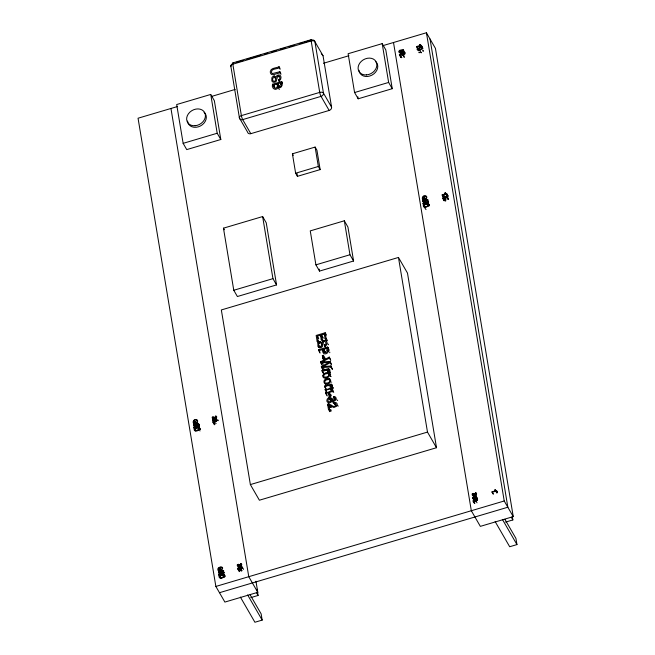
<?xml version="1.0" encoding="UTF-8"?>
<svg xmlns="http://www.w3.org/2000/svg" width="655" height="655" viewBox="0 0 655 655"><rect width="100%" height="100%" fill="white"/><g stroke="black" fill="none" stroke-linecap="round" stroke-linejoin="round"><path stroke-width="0.98" d="M216.723 421.075L215.823 419.511C218.86 418.078 215.904 424.022 213.735 420.559A2.301 1.842 -30 0 0 213.235 420.354L214.897 424.596M335.442 405.887L334.091 402.522L335.442 404.872M216.363 418.046L215.462 416.482C217.304 414.902 216.952 419.225 215.348 418.308C212.04 421.959 210.591 413.231 214.619 418.93M241.392 565.65L240.483 564.086C242.26 562.489 242.096 566.821 240.344 565.912C236.84 569.58 235.89 560.729 239.648 566.542M334.721 399.837L333.37 397.495C333.501 394.818 337.497 397.814 335.851 399.673C335.237 400.925 333.329 401.752 332.216 400.655C331.929 402.031 329.514 403.546 327.885 402.448C324.716 400.86 329.58 394.564 330.333 400.049M476.185 494.803L475.342 493.256C477.069 491.512 477.012 496.04 475.072 495.041C471.387 499.012 470.994 488.892 474.949 496.482M477.184 500.494L476.283 498.938C478.961 497.792 476.627 502 475.677 500.739M325.617 384.944L325.838 386.106M399.992 50.672A1.064 0.852 -30 0 0 399.534 52.081A1.064 0.852 -30 0 0 401.122 51.909A1.064 0.852 -30 0 0 400.868 50.574L400.885 50.099L403.267 49.78L405.109 53.145M333.264 403.161L333.223 402.653M214.029 420.821L214.889 422.229M328.671 403.161L328.769 404.422M418.913 52.064L418.963 52.695M281.519 81.564C283.615 83.93 281.282 89.465 278.08 87.303C276.541 91.504 271.137 88.72 272.488 84.241L281.519 81.564L282.42 83.128M332.134 390.969L332.2 389.807A2.35 1.875 -30 0 0 331.463 388.824L330.775 388.562L332.126 390.904L331.373 391.846L325.838 393.639L325.682 392.697C326.149 392.705 333.305 391.477 330.587 389.176M332.191 390.798L332.314 389.438M214.512 420.837L214.512 421.296M199.456 424.858L199.169 425.398M319.55 346.822L319.706 346.43A3.021 2.415 -30 0 1 320.025 345.881M282.551 82.153L282.469 82.325A2.554 2.047 -30 0 1 282.035 82.939M324.192 345.029L324.446 344.62M215.823 419.003C216.789 422.5 217.55 418.856 215.872 419.495M220.44 571.471L221.718 570.538M324.331 349.467L324.127 349.77A2.276 1.818 -30 0 1 323.889 350.032M322.637 341.492L322.383 341.902A3.308 2.645 -30 0 0 322.154 342.508L321.425 346.053A1.228 0.982 -30 0 1 320.786 346.577A1.433 1.146 -30 0 1 319.501 346.552L319.157 346.266M474.973 503.13C471.592 500.133 475.505 501.583 475.702 499.593A0.901 0.721 -30 0 0 476.504 500.379A0.901 0.721 -30 0 0 477.356 499.38A0.901 0.721 -30 0 0 476.283 498.93M216.74 420.575L215.855 420.977L214.431 420.354M195.624 424.096L196.852 423.318M425.251 207.422L423.065 203.345L426.225 200.283L429.467 205.654M424.989 204.638L424.088 203.075L427.158 199.497L422.647 200.831L424.08 203.664M195.649 430.425L193.913 427.134L197.073 424.08L198.424 426.421M194.928 427.461L193.495 424.628L198.006 423.286L194.936 426.863L198.432 425.832L200.233 428.959M221.038 578.406L218.844 574.329L222.012 571.266L223.363 573.616M220.776 575.622L219.867 574.058L222.946 570.48L218.434 571.815L219.417 573.87M220.407 570.718C228.218 564.978 212.466 566.182 219.834 572.445M424.964 200.102L426.086 199.505M195.534 423.474C197.532 423.171 198.858 419.97 196.213 419.519C192.84 418.463 191.612 425.3 195.665 423.195L195.395 421.566L194.879 421.722L195.968 424.415M427.044 206.21C424.899 208.298 422.082 204.082 426.02 209.592M197.941 429.967L195.485 430.589L194.748 428.869L198.219 427.838L200.021 430.965M222.872 577.153L220.391 577.767L219.679 576.056L223.159 575.024L224.509 577.374M424.743 199.636C426.814 199.374 427.936 196.017 425.283 195.722C421.918 194.723 420.829 201.527 424.825 199.407L424.555 197.777L424.031 197.925L425.12 200.618M400.811 57.329L399.378 54.545L402.489 52.506L403.84 54.856M473.598 499.609L472.615 497.603L475.726 495.565L477.61 499.192L477.143 499.487M402.489 52.506L402.571 53.006L400.074 54.562L401.875 57.689M475.808 496.064L473.344 497.62L476.07 497.636L477.421 499.986M221.75 569.932L221.316 569.629A1.621 1.294 -30 0 0 220.948 567.23C217.82 567.164 218.107 570.292 220.039 571.864M323.251 364.295L321.9 361.953L329.964 361.462L330.169 362.69L325.772 365.154A25.782 20.616 -30 0 1 322.686 366.702L324.487 369.821M328.04 362.878L321.343 366.587L322.858 369.919M473.311 497.62L475.448 501.386M328.139 362.821L328.974 362.371M322.08 365.212L320.549 361.83L329.244 357.106L330.595 359.456M329.244 357.106L329.416 358.154L321.9 361.953M419.961 44.548L419.429 44.712A3.627 2.898 -30 0 0 420.256 45.457L421.738 48.052A1.539 1.228 -30 0 1 421.206 49.338A1.818 1.457 -30 0 1 420.78 49.633L419.97 49.96A7.483 5.985 -30 0 1 419.356 50.14L418.496 50.271A2.276 1.818 -30 0 1 418.103 50.255L417.874 50.206A1.49 1.195 -30 0 1 417.153 49.567L417.112 48.937A1.187 0.95 -30 0 1 417.587 48.208C418.037 47.799 416.957 50.64 419.356 49.657M328.982 397.7C329.129 398.649 326.231 401.671 329.465 401.752C332.003 401.867 330.726 398.723 332.208 398.813L333.108 400.377M474.58 503.466C471.223 501.141 474.785 497.489 473.598 500.756M328.663 383.625C324.7 386.679 321.499 379.99 326.411 378.901A6.337 5.068 -30 0 1 327.254 378.656L328.589 378.533A2.8 2.235 -30 0 1 329.735 378.901M279.644 82.317L278.522 79.787L279.374 79.28A1.613 1.294 -30 0 0 279.783 78.731L279.816 76.987L278.915 76.021A1.195 0.95 -30 0 0 278.391 76.013L278.015 76.136A1.073 0.86 -30 0 0 277.564 76.496L276.279 81.195A2.276 1.818 -30 0 1 275.329 81.957L275.165 82.031A2.767 2.211 -30 0 1 274.633 82.203A2.563 2.055 -30 0 1 273.741 82.268A2.882 2.301 -30 0 1 273.225 82.162A2.677 2.137 -30 0 1 272.758 81.949L272.357 81.621A3.914 3.128 -30 0 1 271.85 80.868L271.858 77.863A3.021 2.415 -30 0 1 272.619 76.823A3.283 2.62 -30 0 1 273.765 76.078L274.208 75.906L275.108 77.47M325.691 347.756L324.569 345.234L325.42 344.726A1.613 1.294 -30 0 0 325.83 344.178L325.854 342.434L324.962 341.468A1.195 0.95 -30 0 0 324.43 341.46L324.061 341.582A1.073 0.86 -30 0 0 323.603 341.935L322.325 346.642A2.276 1.818 -30 0 1 321.368 347.404L321.204 347.477A2.767 2.211 -30 0 1 320.672 347.649A2.563 2.055 -30 0 1 318.87 347.412M274.208 75.906L274.42 76.856L272.791 78.346A3.275 2.62 -30 0 0 272.627 79.271L272.644 79.599A4.429 3.537 -30 0 0 272.726 80.041L272.808 80.295A2.89 2.309 -30 0 0 273.119 80.819L273.446 81.097A1.449 1.154 -30 0 0 273.724 81.22A1.433 1.146 -30 0 0 274.748 81.138A1.228 0.982 -30 0 0 275.378 80.614L276.107 77.061A3.308 2.645 -30 0 1 276.344 76.463L276.598 76.045A2.186 1.744 -30 0 1 277.843 75.145A2.456 1.965 -30 0 1 279.169 75.014L279.333 75.047A2.342 1.875 -30 0 1 279.922 75.3L280.397 75.743A4.233 3.381 -30 0 1 280.807 76.512L280.905 76.872A6.018 4.806 -30 0 1 280.995 77.486L280.668 79.198A2.554 2.047 -30 0 1 280.094 79.951A2.817 2.252 -30 0 1 279.12 80.606L278.743 80.753M318.797 347.396L318.395 347.068A3.914 3.128 -30 0 1 317.896 346.315L317.896 343.302A3.021 2.415 -30 0 1 318.666 342.27A3.283 2.62 -30 0 1 319.804 341.525C321.597 341.91 319.059 342.745 318.838 343.793A3.275 2.62 -30 0 0 318.666 344.718L318.682 345.038A4.429 3.537 -30 0 0 318.764 345.48L318.854 345.742M324.782 346.2L325.167 346.053A2.817 2.252 -30 0 0 326.141 345.398A2.554 2.047 -30 0 0 326.706 344.645L327.033 342.933A6.018 4.806 -30 0 0 326.951 342.319L326.853 341.959A4.233 3.381 -30 0 0 326.444 341.19L325.969 340.739A2.342 1.875 -30 0 0 325.379 340.485L325.216 340.461A2.456 1.965 -30 0 0 323.881 340.592A2.186 1.744 -30 0 0 322.637 341.492M196.737 422.802L196.385 422.442A1.621 1.294 -30 0 0 196.009 420.035C192.914 419.912 193.159 423.097 195.108 424.669M232.91 62.872L311.248 39.652M236.275 62.454L243.128 60.424M247.05 59.261L251.946 57.812M253.903 57.231L260.755 55.2M264.677 54.038L267.608 53.17M271.53 52.007L276.426 50.558M280.34 49.395L285.236 47.946M289.158 46.783L294.054 45.334M299.924 43.59L302.864 42.722M304.821 42.141L311.682 40.111A3.005 2.407 -30 0 1 314.916 41.691L323.038 55.757L331.586 107.183A3.005 2.407 -30 0 1 329.154 110.449L250.808 133.669A3.005 2.407 -30 0 1 247.565 132.081L239.443 118.015L230.904 66.597A3.005 2.407 -30 0 1 232.828 63.519M279.955 68.267L279.046 66.712C276.852 68.202 270.777 67.539 270.31 71.46C270.13 72.91 270.974 74.719 272.627 74.686A7.009 5.6 -30 0 0 274.83 74.277L280.053 72.762L280.962 74.326M280.119 69.291L279.218 67.727C277.794 69.266 271.096 68.276 271.44 72.066A5.281 4.225 -30 0 0 271.498 72.337L271.931 73.221A1.637 1.31 -30 0 0 272.308 73.491M280.79 73.311L279.89 71.747L272.488 73.556M210.746 94.443L176.686 104.538L183.138 143.347L186.74 149.602L220.809 139.507L214.357 100.698L210.746 94.443L217.198 133.252L220.809 139.507M382.192 43.631L348.124 53.726L354.576 92.535L358.187 98.79L392.247 88.695L385.795 49.886L382.192 43.631L388.636 82.44L392.247 88.695M177.284 106.593L138.049 118.219L215.863 586.446L224.886 602.076L257.792 592.325L255.949 581.222M211.614 96.416L235.153 89.44M323.439 63.273L348.943 55.716M383.273 45.539L426.43 32.75L504.227 500.985L513.25 516.607L480.344 526.366L471.322 510.736L393.508 42.51M278.596 76.856L279.579 76.569M276.819 84.028C278.735 85.87 275.878 90.03 274.175 87.549A4.397 3.512 -30 0 1 274.068 87.099L273.7 84.954L276.819 84.028L278.621 87.156M278.383 86.337A5.24 4.192 -30 0 1 278.162 85.379L277.859 83.717L280.651 82.89L281.552 84.454M274.298 87.369L274.863 87.205M278.809 86.034L279.374 85.862M419.446 49.854L418.594 50.108L416.711 46.505L420.256 45.457M416.793 46.98L421.337 45.629L422.688 47.979M402.915 52.809L401.564 50.468L402.784 50.32L403.038 51.86L403.586 51.696L403.267 49.78M416.711 46.505L418.52 49.633L419.626 49.305M422.287 49.01L422.852 48.838M183.138 143.347L217.198 133.252M354.576 92.535L388.636 82.44M292.408 153.81L315.12 147.08L316.922 150.2L320.148 169.604L297.435 176.334L295.634 173.215L292.408 153.81L293.309 155.374M295.634 173.215L318.338 166.485L320.148 169.604M223.461 228.169L262.63 216.559L266.241 222.815L276.557 284.909L237.388 296.519L233.778 290.263L223.461 228.169L224.362 229.733M344.325 220.792L310.257 230.887L315.906 264.841L319.517 271.096L353.577 261.001L347.928 227.039L344.325 220.792L349.966 254.746L353.577 261.001M426.053 198.964L425.537 198.653A1.621 1.294 -30 0 0 425.16 196.246C422.631 195.747 421.632 200.07 424.219 199.063M445.777 194.592L444.876 193.028L445.416 192.873L446.767 195.215M443.599 197.646L442.166 194.83L445.703 193.782L447.218 196.001A2.947 2.358 -30 0 0 447.39 196.132M442.24 195.296L446.784 193.954L448.135 196.295M422.729 201.322L426.225 200.283M445.113 200.053L443.484 196.041L447.226 196.778L448.577 199.12M424.088 203.075L427.584 202.043L429.393 205.162M444.131 200.848L442.698 198.031L443.762 197.712M446.292 196.958L444.082 196.353L444.286 197.556L446.292 196.958L447.643 199.308M423.155 203.869L427.666 202.526L427.584 202.043M444.63 197.753L445.072 197.622M442.772 198.498L443.844 198.187L445.195 200.528M445.801 200.897L444.36 198.031L447.291 197.163L448.642 199.505M444.614 198.26L445.187 198.088M427.805 203.386C430.269 206.906 422.491 209.494 423.294 204.72L427.805 203.386L429.164 205.727M443.844 198.187L444.45 198.547M428.722 206.391L427.371 204.049L423.9 205.072L424.219 206.472M445.809 199.014L445.294 199.169L443.484 196.041M315.906 264.841L349.966 254.746M233.778 290.263L272.947 278.653L276.557 284.909M398.461 257.448L221.341 309.946L250.366 484.585L259.388 500.215L436.508 447.717L407.484 273.078L398.461 257.448L427.486 432.087L436.508 447.717M326.55 335.114L325.191 332.765L316.168 335.442L317.118 341.19L318.477 343.531M319.517 343.22L318.158 340.878L317.372 336.154L320.491 335.229L321.4 336.793M323.144 340.739L322.244 339.175L321.531 334.918L324.323 334.091L325.224 335.655M320.491 335.229L321.204 339.486L322.244 339.175M324.323 334.091L325.077 338.643L326.116 338.332L327.475 340.674M317.118 341.19L318.158 340.878M320.066 353.094L318.543 349.729L327.565 347.052L328.925 349.402M318.707 350.744L322.432 349.647L323.783 351.989M324.528 352.636A1.359 1.089 -30 0 1 324.233 352.415L324.135 352.284A4.061 3.242 -30 0 1 323.816 351.326L323.472 349.336L326.698 348.378L327.041 350.433M324.299 351.686L325.42 351.35M328.245 350.515L329.375 350.179M324.168 360.848L322.809 358.506L322.334 355.599L323.365 355.288L325.175 358.416L324.135 358.727M322.809 358.506L323.848 358.195L324.757 359.759M323.505 373.792L321.99 370.501L328.556 368.552L329.915 370.894M330.505 372.531L328.704 369.404L327.664 369.707L328.573 371.27M322.154 371.442L325.568 370.435M194.207 423.105L195.067 422.852M326.092 389.365L324.585 386.082L331.152 384.133L332.503 386.475M193.577 425.111L197.073 424.08M332.355 388.325L333.092 388.104L331.291 384.976L330.308 385.271L331.659 387.613M324.741 387.023C330.759 382.643 333.616 389.676 325.134 389.389L326.64 392.681M194.003 427.658L198.514 426.323L200.315 429.443M212.973 419.806A1.064 0.852 -30 0 0 212.58 419.871L212.998 422.409L213.546 422.246M332.134 387.498L332.543 387.383M198.653 427.175C201.134 430.712 193.323 433.274 194.142 428.509L198.653 427.175L200.004 429.516M325.289 390.339L329.064 389.217A2.325 1.859 -30 0 1 330.619 389.111M330.529 399.141L329.178 396.799L328.695 393.892L329.735 393.589L331.086 395.931M330.3 394.99L331.07 394.76M330.439 395.931L331.004 395.767M329.178 396.799L330.218 396.488L331.569 398.838M328.401 404.135A2.137 1.711 -30 0 0 327.606 404.258L328.45 409.35L329.547 409.023L330.898 411.365M250.366 484.585L427.486 432.087M220.907 571.602L219.81 568.908L220.334 568.761L221.685 571.103M219.138 570.3L219.998 570.047M218.926 570.882L220.604 570.39L220.334 568.761M495.647 491.594L494.746 490.038L495.286 489.875M218.508 572.306L222.012 571.266M493.018 493.862L492.036 491.831L495.573 490.783L496.924 493.125M492.118 492.306L496.654 490.955L497.554 492.519M219.867 574.058L223.363 573.027L225.173 576.146M218.934 574.853L223.445 573.51L224.804 575.851M223.592 574.361C226.073 577.882 218.271 580.486 219.073 575.704L223.592 574.361L224.943 576.711M215.863 586.446L504.244 500.977M219.474 592.701L507.854 507.224L430.04 39.005M250.816 597.606L258.078 595.452L257.047 589.246M505.594 522.092L512.857 519.939L512.267 516.394M250.112 594.789L261.14 613.891L262.172 620.097L254.91 622.25L240.369 597.073M504.89 519.276L515.919 538.377L516.951 544.583L509.688 546.737L495.147 521.56M334.083 403.546C337.481 402.465 336.097 407.975 333.305 406.288A17.767 14.205 -30 0 1 331.332 405.208M213.268 416.588C211.663 418.823 214.529 418.946 214.881 417.145L216.682 420.273M333.264 402.08L333.698 401.998M473.147 493.354C471.551 495.589 474.261 495.761 474.76 493.911L477.077 497.915M238.289 564.192C236.75 566.51 239.517 566.526 239.91 564.749L240.811 566.313M333.37 397.495C336.212 396.709 335.155 401.286 332.83 399.992M325.83 377.198L325.322 377.239A2.063 1.654 -30 0 1 324.602 377.124A1.949 1.556 -30 0 1 324.2 374.766M326.82 383.183L326.313 383.224A2.063 1.654 -30 0 1 325.592 383.11A1.949 1.556 -30 0 1 325.199 380.752M275.354 76.676L274.298 76.676M403.881 53.063L405.077 52.908M322.686 366.694L330.718 365.981L332.519 369.109M326.829 373.571L326.96 373.563A2.202 1.76 -30 0 1 327.819 373.637A1.957 1.564 -30 0 1 328.302 376.027M327.827 379.556L327.95 379.548A2.202 1.76 -30 0 1 328.818 379.622A1.957 1.564 -30 0 1 329.293 382.004A3.504 2.8 -30 0 1 326.837 383.085M328.81 362.387L320.721 362.87M329.137 369.395L329.891 369.338M321.507 367.57L330.881 367.005L332.241 369.354M328.589 370.378L329.76 370.312M400.074 54.562L402.833 54.578L404.184 56.928M475.219 500.748L474.449 501.566L473.229 501.116M326.845 370.05A1.466 1.171 -30 0 1 327.762 371.622L328.843 371.647L330.652 374.775M399.452 54.987L402.915 55.069L404.266 57.411M472.689 498.046L476.152 498.127L477.503 500.469M475.145 501.181L476.226 501.206M332.576 391.682L333.272 391.952A2.35 1.875 -30 0 1 333.747 392.37M336.858 399.804L337.677 400.541M321.269 53.563L323.038 55.757M327.77 343.867L328.245 344.317A4.233 3.381 -30 0 1 328.515 344.751M419.577 52.728L419.364 52.244M426.413 32.758L435.436 48.38L513.25 516.607M420.011 44.524A2.947 2.358 -30 0 0 421.271 45.351L422.639 47.668M419.429 44.712L420.33 46.276M421.263 52.744L419.462 49.616A1.359 1.089 -30 0 1 418.709 48.642A1.285 1.032 -30 0 1 418.84 48.175A1.498 1.195 -30 0 1 419.085 47.84A1.416 1.13 -30 0 1 419.421 47.561L420.641 47.201A1.539 1.228 -30 0 1 421.361 47.43M418.046 47.954L419.397 50.296M418.177 48.388L419.077 49.952M402.784 50.32L404.937 54.038M403.038 51.86L404.397 54.201M400.885 50.099L402.235 52.441M402.571 53.006L403.922 55.356M400.876 50.566L402.227 52.908M401.261 52.637L399.91 50.296L400.95 52.343M399.378 54.545L401.188 57.673M445.457 192.84A2.947 2.358 -30 0 0 446.718 193.675L448.085 195.992M444.008 195.886L444.909 197.45M444.082 196.353L445.891 199.48M444.286 197.556L445.637 199.898M444.36 198.031L445.711 200.373M442.166 194.83L443.517 197.171M443.926 198.702L445.285 201.044M442.698 198.031L444.049 200.373M427.158 199.497L428.517 201.838M427.248 200.021L428.599 202.362M425.537 198.653L426.438 200.209M424.555 197.777L425.906 200.119M424.031 197.925L425.382 200.274M423.359 199.316L424.26 200.88M422.647 200.831L423.998 203.181M423.065 203.345L424.956 206.988M423.294 204.72L424.645 207.062M331.586 107.183L323.464 93.116L314.916 41.691A3.005 1.728 -9.4 0 0 311.182 40.97L232.836 64.19A3.005 1.728 -9.4 0 0 230.904 66.597M329.154 110.449L321.032 96.383A3.005 0.516 73.5 0 1 319.722 92.396L311.182 40.97A3.005 0.516 73.5 0 1 311.682 40.111M278.522 79.787L279.431 81.351M274.42 76.856L275.321 78.42M277.859 83.717L279.21 86.067M277.974 87.197L279.333 89.538M273.7 84.954L274.601 86.517M272.488 84.241L273.847 86.583M495.327 489.842A2.947 2.358 -30 0 0 496.588 490.677L497.505 492.216M511.35 517.335L512.857 519.939M492.036 491.831L493.387 494.173M502.418 519.407L516.951 544.583M475.342 492.757L476.25 494.32M474.269 494.026L475.612 496.351M475.702 499.593L476.611 501.157M475.202 499.683L477.012 502.811M474.253 499.487L475.153 501.05M472.615 497.603L473.524 499.167M250.808 133.669L242.686 119.603A3.005 0.516 73.5 0 1 241.384 115.616L232.836 64.19A3.005 0.516 73.5 0 1 233.254 63.199M325.077 338.643L326.436 340.985M321.531 334.918L323.341 338.046M321.204 339.486L322.555 341.828M324.569 345.234L325.92 347.584M317.372 336.154L318.731 338.496M320.246 341.353L322.055 344.481M320.467 342.295L321.818 344.645M329.416 358.154L330.767 360.496M323.472 349.336L325.273 352.464M329.964 361.462L331.315 363.803M330.169 362.69L331.52 365.031M322.334 355.599L323.685 357.941M318.543 349.729L319.894 352.071M327.77 371.622L329.121 373.972M320.549 361.83L321.908 364.172M321.343 366.587L322.694 368.937M321.99 370.501L323.349 372.842M333.379 396.504L334.73 398.846M324.585 386.082L325.936 388.423M328.695 393.892L330.046 396.242M332.118 400.549L333.477 402.899M325.134 389.389L326.485 391.739M329.301 398.6L330.66 400.942M325.682 392.697L327.033 395.039M325.838 393.639L327.189 395.98M334.091 402.448A3.226 2.579 -30 0 1 336.866 403.374A3.226 2.579 -30 0 1 336.711 406.215L333.862 407.508L329.923 405.65A4.601 3.684 -30 0 0 328.925 405.232L330.267 407.59M327.606 404.258L329.457 407.705M328.45 409.35L329.801 411.692M215.462 415.99L216.363 417.554M214.398 417.284L216.183 420.363M213.235 420.363L214.586 422.704M212.58 419.871L214.381 422.991M212.998 422.409L214.357 424.759M198.006 423.286L199.366 425.627M198.097 423.81L199.447 426.151M196.385 422.442L197.507 424.415M195.395 421.566L196.754 423.908M194.879 421.722L196.23 424.063M193.495 424.628L195.837 428.427M193.913 427.134L195.714 430.261M194.142 428.509L195.493 430.859M257.792 592.325L248.769 576.695L170.955 108.468M240.491 563.595L241.392 565.159M242.203 567.017L243.562 569.359M256.572 592.849L258.078 595.452M239.419 564.864L240.762 567.189M240.197 567.533L241.998 570.652M241.728 570.955L240.377 568.606A1.425 1.138 -30 0 1 238.453 569.523A1.425 1.138 -30 0 1 238.174 567.754A1.425 1.138 -30 0 1 240.262 567.476M238.322 568.974L239.673 571.324M237.929 569.301L239.28 571.651M247.639 594.92L262.172 620.097M222.946 570.48L224.297 572.822M223.027 571.004L223.936 572.568M221.316 569.629L222.446 571.61M219.81 568.908L221.169 571.258M218.434 571.815L219.335 573.379M218.844 574.329L220.735 577.972M219.073 575.704L220.432 578.046M418.52 49.633L418.594 50.108M402.833 54.578L402.915 55.069M427.371 204.049L427.51 204.851A2.014 1.613 -30 0 1 427.273 206.243M476.07 497.636L476.152 498.127M357.859 96.801L358.187 98.79M315.12 147.08L318.338 166.485M319.181 269.099L319.517 271.096M329.678 351.997L329.793 352.717M325.191 332.765L326.116 338.332M327.565 347.052L328.081 350.147A8.531 6.82 -30 0 1 328.171 351.154M330.718 365.981L330.881 367.005M332.977 387.416L333.067 387.948M296.952 173.428L297.435 176.334M279.046 66.712L279.218 67.727M279.89 71.747L280.053 72.762M328.556 368.552L328.704 369.404M331.152 384.133L331.291 384.976M280.651 82.89L280.905 84.43M322.432 349.647L322.989 352.521L323.922 353.643A2.808 2.243 -30 0 0 326.706 353.43A2.808 2.243 -30 0 0 328.27 351.137M323.365 355.288L323.848 358.195M329.735 393.589L330.218 396.488M330.955 409.793L331.111 410.734M329.776 409.612L329.989 410.881M328.916 405.248L329.547 409.023M262.63 216.559L272.947 278.653M223.363 573.027L223.445 573.51M198.432 425.832L198.514 426.323M223.159 575.024L223.29 575.835A2.014 1.613 -30 0 1 223.052 577.227M198.219 427.838L198.35 428.648A2.014 1.613 -30 0 1 198.113 430.032M375.503 61.464A9.858 7.885 -30 0 1 371.966 75.112A9.858 7.885 -30 0 1 359.005 70.265M204.057 112.275A9.858 7.885 -30 0 1 200.528 125.924A9.858 7.885 -30 0 1 187.559 121.077M337.063 405.543A3.226 2.579 -30 0 1 338.308 406.1M329.408 407.385A2.137 1.711 -30 0 1 330.21 407.263M330.267 407.123A8.425 6.738 -30 0 1 331.446 407.492M328.466 404.004A8.425 6.738 -30 0 1 331.233 405.298M332.765 399.951A2.456 1.965 -30 0 1 332.224 398.969M333.42 390.683A2.276 1.818 -30 0 1 332.666 391.772M332.298 388.603A2.276 1.818 -30 0 1 333.002 388.964M330.251 385.435A2.276 1.818 -30 0 1 331.684 386.679A2.276 1.818 -30 0 1 330.857 388.644M332.347 384.747A3.267 2.612 -30 0 1 331.455 386.106M331.512 382.053A3.267 2.612 -30 0 1 331.7 382.192M329.702 378.934A3.267 2.612 -30 0 1 328.679 383.666M325.15 380.702A3.562 2.849 -30 0 1 327.803 379.663M329.883 375.749A2.8 2.235 -30 0 1 330.538 376.044M330.513 376.068A3.267 2.612 -30 0 1 331.102 376.625M324.151 374.717A3.562 2.849 -30 0 1 326.812 373.677M328.36 376.085A3.504 2.8 -30 0 1 325.846 377.1M329.964 372.941A3.177 2.538 -30 0 1 330.226 373.014M327.656 369.748A3.177 2.538 -30 0 1 328.744 370.026M328.802 370.01A1.899 1.523 -30 0 1 328.769 371.622M325.568 370.435A4.61 3.693 -30 0 1 326.804 370.206M324.593 352.554A1.662 1.326 -30 0 0 327.115 351.326A6.075 4.855 -30 0 0 327.025 350.441M328.507 347.772A2.554 2.047 -30 0 1 328.081 348.386M319.157 346.266A2.89 2.309 -30 0 1 318.854 345.734M319.787 347.715A2.882 2.301 -30 0 1 319.263 347.608M399.894 50.263A1.556 1.244 -30 0 0 399.525 52.687A1.629 1.302 -30 0 0 401.679 50.353M278.432 86.313A1.433 1.146 -30 0 0 281.011 85.543A6.681 5.346 -30 0 0 280.88 84.438M422.802 48.396A2.947 2.358 -30 0 1 422.328 48.151M422.852 51A1.048 0.843 -30 0 1 423.048 51.426M421.19 52.728A1.359 1.089 -30 0 1 420.821 52.531M422.729 50.353A1.457 1.163 -30 0 1 423.179 50.566A1.392 1.114 -30 0 1 423.474 50.943M421.386 47.447A1.392 1.114 -30 0 1 421.673 47.815M215.159 422.958A4.208 3.365 -30 0 1 216.15 423.474M213.006 419.74A4.208 3.365 -30 0 1 214.39 420.387M218.344 420.142A0.901 0.721 -30 0 1 218.107 420.707M215.454 416.482A0.901 0.721 -30 0 1 216.535 416.932A0.901 0.721 -30 0 1 215.683 417.931A0.901 0.721 -30 0 1 214.824 417.227M199.022 424.104A1.621 1.294 -30 0 1 198.653 425.242M475.342 493.248A0.901 0.721 -30 0 1 476.414 493.698A0.901 0.721 -30 0 1 475.563 494.697A0.901 0.721 -30 0 1 474.703 493.993M495.573 490.783A3.627 2.898 -30 0 1 494.762 490.022M223.273 570.456A1.621 1.294 -30 0 1 223.715 570.767M240.753 570.374A1.425 1.138 -30 0 1 241.302 570.3M240.713 570.767A0.991 0.786 -30 0 1 241.597 570.841M240.139 567.517A1.212 0.966 -30 0 1 241.801 566.853A1.212 0.966 -30 0 1 242.047 568.294A1.212 0.966 -30 0 1 240.336 568.655M240.483 564.086A0.901 0.721 -30 0 1 241.556 564.536A0.901 0.721 -30 0 1 240.704 565.535A0.901 0.721 -30 0 1 239.853 564.831M427.486 199.472A1.621 1.294 -30 0 1 428.092 200.037M445.703 193.774A3.627 2.898 -30 0 1 444.892 193.02M240.491 567.869C242.456 569.67 241.613 565.331 240.491 567.869M322.825 375.831C322.628 378.451 325.961 378.786 327.664 377.64A3.267 2.612 -30 0 0 328.712 372.949A2.8 2.235 -30 0 0 327.598 372.548L326.255 372.67A6.337 5.068 -30 0 0 325.42 372.916L323.521 374.136L322.825 375.831M319.722 92.396L241.384 115.616A3.005 1.728 -9.4 0 0 239.443 118.015A3.005 2.407 -30 0 0 242.686 119.603L321.032 96.383A3.005 2.407 -30 0 0 323.464 93.116A3.005 1.728 -9.4 0 0 319.722 92.396M366.571 74.899A9.858 7.885 -30 0 0 376.044 61.636A9.858 7.885 -30 0 0 359.832 63.027A9.858 7.885 -30 0 0 366.571 74.899M195.133 125.719A9.858 7.885 -30 0 0 204.597 112.447A9.858 7.885 -30 0 0 188.386 113.839A9.858 7.885 -30 0 0 195.133 125.719M420.133 49.428A1.048 0.843 -30 0 0 421.157 48.02A1.048 0.843 -30 0 0 419.429 48.159A1.048 0.843 -30 0 0 420.133 49.428M239.018 569.252A0.991 0.786 -30 0 0 239.984 567.934A0.991 0.786 -30 0 0 238.363 568.049A0.991 0.786 -30 0 0 239.018 569.252"/></g></svg>
